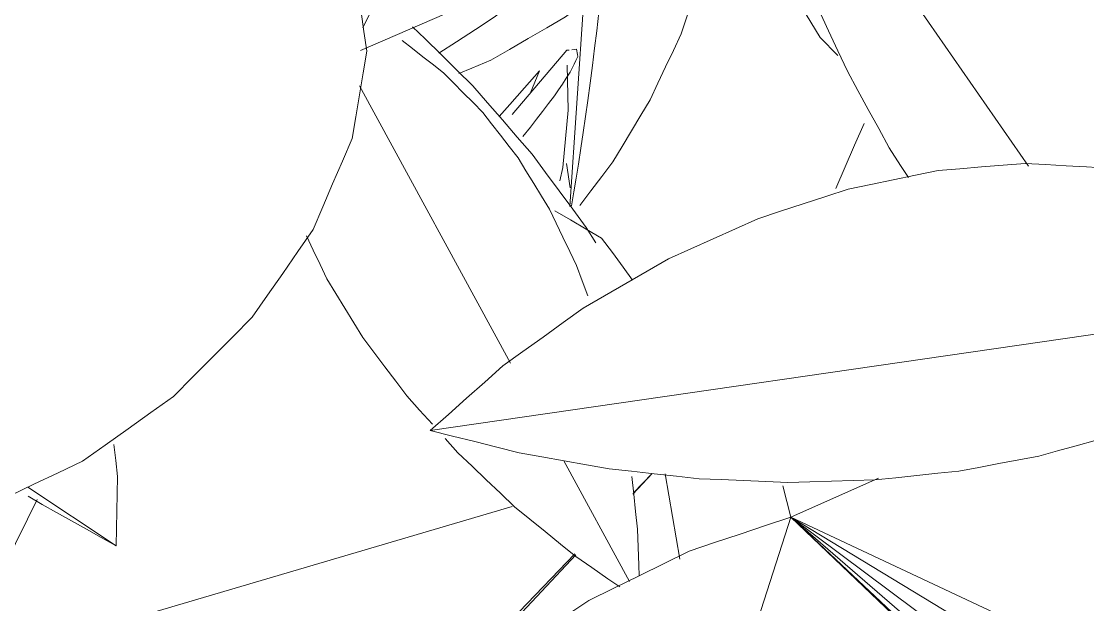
# Model space of a CAD drawing. Header units: metres. Extents: x 13.9 to 26.7, y -0.2 to 3.2.
# Drawn here: x 16.5706 to 16.6286, y 2.1301 to 2.1618 of the extents above; entities that cross this region are included whole.
import ezdxf

# ---------------------------------------------------------------- set-up
doc = ezdxf.new("R2010")
doc.units = ezdxf.units.M
doc.layers.add('Importações nas famílias', color=10, linetype='Continuous', lineweight=5)
doc.layers.add('Vegetação', color=7, linetype='Continuous', lineweight=5)

# ---------------------------------------------------------------- blocks, each defined once
blk = doc.blocks.new('Planta_pergolado_12200 - plantas pergolado_skp_Component_12-V1002-Corte 1')
at = {"layer": 'Importações nas famílias'}
for p, q in [((16.600311, 2.160257), (16.597327, 2.156756)), ((16.600442, 2.160273), (16.600311, 2.160257)), ((16.597907, 2.155567), (16.598333, 2.156082)), ((16.60009, 2.153878), (16.599933, 2.153144))]:
    blk.add_line(p, q, dxfattribs=at)
at = {"layer": 'Importações nas famílias', "flags": 128}
for points in [[(16.600495, 2.159066), (16.600597, 2.15928), (16.600698, 2.159494), (16.600799, 2.159708), (16.6009, 2.159921)], [(16.600838, 2.160321), (16.600706, 2.160305), (16.600574, 2.160289)], [(16.6009, 2.159921), (16.600885, 2.160021), (16.600869, 2.160121), (16.600854, 2.160221), (16.600838, 2.160321)], [(16.600326, 2.159441), (16.600342, 2.158625), (16.600358, 2.15781), (16.600374, 2.156994)], [(16.599633, 2.157777), (16.599849, 2.158099), (16.600064, 2.158421), (16.60028, 2.158744), (16.600495, 2.159066)], [(16.598333, 2.156082), (16.598658, 2.156506), (16.598983, 2.156929), (16.599308, 2.157353), (16.599633, 2.157777)], [(16.600374, 2.156994), (16.600303, 2.156215), (16.600232, 2.155436), (16.600161, 2.154657), (16.60009, 2.153878)]]:
    blk.add_lwpolyline(points, dxfattribs=at)
blk = doc.blocks.new('Planta_pergolado_12200 - plantas pergolado_skp_Component_12-V1003-Corte 1')
at = {"layer": 'Importações nas famílias'}
for p, q in [((16.603624, 2.189645), (16.603609, 2.190428)), ((16.603043, 2.189879), (16.602107, 2.175994)), ((16.601233, 2.163022), (16.600473, 2.151756))]:
    blk.add_line(p, q, dxfattribs=at)
at = {"layer": 'Importações nas famílias', "flags": 128}
for points in [[(16.603606, 2.1861), (16.603611, 2.186986), (16.603615, 2.187873), (16.60362, 2.188759), (16.603624, 2.189645)], [(16.603507, 2.182231), (16.603532, 2.183198), (16.603557, 2.184166), (16.603582, 2.185133), (16.603606, 2.1861)], [(16.603329, 2.178127), (16.603374, 2.179153), (16.603418, 2.180179), (16.603463, 2.181205), (16.603507, 2.182231)], [(16.60869, 2.168758), (16.608469, 2.167793), (16.608248, 2.166827), (16.608027, 2.165862), (16.607806, 2.164896)], [(16.607806, 2.164896), (16.607484, 2.16396), (16.607163, 2.163024), (16.606842, 2.162088), (16.60652, 2.161152)], [(16.601937, 2.161323), (16.602045, 2.162338), (16.602154, 2.163353)], [(16.601459, 2.15752), (16.601579, 2.158471), (16.601698, 2.159422), (16.601817, 2.160373), (16.601937, 2.161323)], [(16.60652, 2.161152), (16.606102, 2.160256), (16.605684, 2.159359), (16.605266, 2.158463), (16.604848, 2.157567)], [(16.600951, 2.154062), (16.601078, 2.154927), (16.601205, 2.155791), (16.601332, 2.156656), (16.601459, 2.15752)], [(16.604848, 2.157567), (16.604339, 2.15672), (16.603829, 2.155873), (16.603319, 2.155027), (16.602809, 2.15418)], [(16.600556, 2.151788), (16.600688, 2.152546), (16.60082, 2.153304), (16.600951, 2.154062)], [(16.602809, 2.15418), (16.602213, 2.153393), (16.601617, 2.152605), (16.60102, 2.151817)]]:
    blk.add_lwpolyline(points, dxfattribs=at)
blk = doc.blocks.new('Planta_pergolado_12200 - plantas pergolado_skp_Component_16-V1006-Corte 1')
for name in ['Planta_pergolado_12200 - plantas pergolado_skp_Component_12-V1003-Corte 1', 'Planta_pergolado_12200 - plantas pergolado_skp_Component_12-V1002-Corte 1']:
    blk.add_blockref(name, (0, 0))
blk = doc.blocks.new('Planta_pergolado_12200 - plantas pergolado_skp_Component_12-V1030-Corte 1')
at = {"layer": 'Importações nas famílias'}
for p, q in [((16.59946, 2.172447), (16.603593, 2.177986)), ((16.614197, 2.177154), (16.613495, 2.176105))]:
    blk.add_line(p, q, dxfattribs=at)
at = {"layer": 'Importações nas famílias', "flags": 128}
for points in [[(16.606946, 2.167786), (16.606021, 2.166889), (16.605096, 2.165993), (16.604171, 2.165096)], [(16.596358, 2.162059), (16.597339, 2.162814), (16.598319, 2.163569), (16.5993, 2.164324), (16.60028, 2.165079)], [(16.604171, 2.165096), (16.603189, 2.164343), (16.602207, 2.163589), (16.601224, 2.162836), (16.600242, 2.162083)], [(16.593346, 2.1601), (16.594306, 2.160725), (16.595332, 2.161392), (16.596358, 2.162059)], [(16.600242, 2.162083), (16.599225, 2.16149), (16.598209, 2.160897), (16.597192, 2.160304), (16.596175, 2.159712)], [(16.596175, 2.159712), (16.595148, 2.159293), (16.594427, 2.159)]]:
    blk.add_lwpolyline(points, dxfattribs=at)
blk = doc.blocks.new('Planta_pergolado_12200 - plantas pergolado_skp_Component_17-V1031-Corte 1')
at = {"layer": 'Importações nas famílias', "flags": 128}
blk.add_lwpolyline([(16.614946, 2.152743), (16.615456, 2.153921), (16.615966, 2.1551), (16.616476, 2.156278)], dxfattribs=at)
blk = doc.blocks.new('Planta_pergolado_12200 - plantas pergolado_skp_Component_16-V1032-Corte 1')
for name in ['Planta_pergolado_12200 - plantas pergolado_skp_Component_17-V1031-Corte 1', 'Planta_pergolado_12200 - plantas pergolado_skp_Component_12-V1030-Corte 1']:
    blk.add_blockref(name, (0, 0))
blk = doc.blocks.new('Planta_pergolado_12200 - plantas pergolado_skp_-V1044-Corte 1')
blk.add_blockref('Planta_pergolado_12200 - plantas pergolado_skp_Component_16-V1032-Corte 1', (0, 0))
blk = doc.blocks.new('Planta_pergolado_12200 - plantas pergolado_skp_-V1045-Corte 1')
for name in ['Planta_pergolado_12200 - plantas pergolado_skp_-V1044-Corte 1', 'Planta_pergolado_12200 - plantas pergolado_skp_Component_16-V1006-Corte 1']:
    blk.add_blockref(name, (0, 0))
blk = doc.blocks.new('Planta_pergolado_12200 - plantas pergolado_skp_Component_12-V1104-Corte 1')
at = {"layer": 'Importações nas famílias'}
for p, q in [((16.598314, 2.157914), (16.598821, 2.159143)), ((16.600286, 2.154095), (16.600497, 2.152776))]:
    blk.add_line(p, q, dxfattribs=at)
at = {"layer": 'Importações nas famílias', "flags": 128}
blk.add_lwpolyline([(16.596634, 2.15665), (16.597205, 2.1573), (16.598013, 2.158222), (16.598821, 2.159143)], dxfattribs=at)
blk = doc.blocks.new('Planta_pergolado_12200 - plantas pergolado_skp_Component_17-V1106-Corte 1')
at = {"layer": 'Importações nas famílias'}
for p, q in [((16.625063, 2.195895), (16.623175, 2.194476)), ((16.623061, 2.192575), (16.622346, 2.192129)), ((16.614085, 2.160959), (16.615052, 2.159972))]:
    blk.add_line(p, q, dxfattribs=at)
at = {"layer": 'Importações nas famílias', "flags": 128}
blk.add_lwpolyline([(16.612809, 2.16308), (16.613332, 2.16221), (16.614085, 2.160959)], dxfattribs=at)
blk = doc.blocks.new('Planta_pergolado_12200 - plantas pergolado_skp_Component_16-V1107-Corte 1')
for name in ['Planta_pergolado_12200 - plantas pergolado_skp_Component_17-V1106-Corte 1', 'Planta_pergolado_12200 - plantas pergolado_skp_Component_12-V1104-Corte 1']:
    blk.add_blockref(name, (0, 0))
blk = doc.blocks.new('Planta_pergolado_12200 - plantas pergolado_skp_-V1128-Corte 1')
blk.add_blockref('Planta_pergolado_12200 - plantas pergolado_skp_Component_16-V1107-Corte 1', (0, 0))
blk = doc.blocks.new('Planta_pergolado_12200 - plantas pergolado_skp_-V1129-Corte 1')
blk.add_blockref('Planta_pergolado_12200 - plantas pergolado_skp_-V1128-Corte 1', (0, 0))
blk = doc.blocks.new('Planta_pergolado_12200 - plantas pergolado_skp_Component_12-V1250-Corte 1')
at = {"layer": 'Importações nas famílias'}
for p, q in [((16.613335, 2.176139), (16.613979, 2.17591)), ((16.625423, 2.153944), (16.611577, 2.173922)), ((16.638521, 2.151613), (16.63877, 2.150571)), ((16.639698, 2.144192), (16.639742, 2.143387)), ((16.637876, 2.135977), (16.634256, 2.1412)), ((16.631739, 2.139242), (16.63105, 2.139777))]:
    blk.add_line(p, q, dxfattribs=at)
at = {"layer": 'Importações nas famílias', "flags": 128}
for points in [[(16.613979, 2.17591), (16.61519, 2.175325), (16.616401, 2.174739), (16.617612, 2.174153), (16.618824, 2.173568)], [(16.618824, 2.173568), (16.619964, 2.172857), (16.621103, 2.172145), (16.622243, 2.171434), (16.623383, 2.170723)], [(16.611721, 2.168126), (16.611339, 2.169311), (16.610958, 2.170496), (16.610577, 2.171681), (16.610315, 2.172496)], [(16.623383, 2.170723), (16.624425, 2.169903), (16.625467, 2.169082), (16.626508, 2.168262), (16.62755, 2.167442)], [(16.613518, 2.163527), (16.613068, 2.164676), (16.612619, 2.165826), (16.61217, 2.166976), (16.611721, 2.168126)], [(16.62755, 2.167442), (16.628469, 2.166532), (16.629388, 2.165622), (16.630307, 2.164712), (16.631227, 2.163802)], [(16.615568, 2.15912), (16.615055, 2.160221), (16.614543, 2.161323), (16.61403, 2.162425), (16.613518, 2.163527)], [(16.631227, 2.163802), (16.632002, 2.162824), (16.632777, 2.161845), (16.633552, 2.160867), (16.634327, 2.159889)], [(16.634327, 2.159889), (16.634939, 2.158865), (16.635552, 2.157841), (16.636165, 2.156817), (16.636777, 2.155794)], [(16.617848, 2.154954), (16.617278, 2.155995), (16.616708, 2.157037), (16.616138, 2.158078), (16.615568, 2.15912)], [(16.636777, 2.155794), (16.637213, 2.154748), (16.637649, 2.153703), (16.638085, 2.152658), (16.638521, 2.151613)], [(16.618888, 2.15333), (16.618469, 2.153985), (16.617848, 2.154954)], [(16.639742, 2.143387), (16.639604, 2.142423), (16.639467, 2.14146), (16.639329, 2.140497), (16.639191, 2.139534)], [(16.639191, 2.139534), (16.638862, 2.138645), (16.638533, 2.137756), (16.638205, 2.136866), (16.637876, 2.135977)], [(16.6348, 2.137368), (16.634035, 2.137837), (16.63327, 2.138305), (16.632504, 2.138774), (16.631739, 2.139242)], [(16.637876, 2.135977), (16.637107, 2.136325), (16.636338, 2.136673), (16.635569, 2.137021), (16.6348, 2.137368)]]:
    blk.add_lwpolyline(points, dxfattribs=at)
blk = doc.blocks.new('Planta_pergolado_12200 - plantas pergolado_skp_Component_16-V1255-Corte 1')
blk.add_blockref('Planta_pergolado_12200 - plantas pergolado_skp_Component_12-V1250-Corte 1', (0, 0))
blk = doc.blocks.new('Planta_pergolado_12200 - plantas pergolado_skp_-V1262-Corte 1')
blk.add_blockref('Planta_pergolado_12200 - plantas pergolado_skp_Component_16-V1255-Corte 1', (0, 0))
blk = doc.blocks.new('Planta_pergolado_12200 - plantas pergolado_skp_-V1263-Corte 1')
blk.add_blockref('Planta_pergolado_12200 - plantas pergolado_skp_-V1262-Corte 1', (0, 0))
blk = doc.blocks.new('Planta_pergolado_12200 - plantas pergolado_skp_-3067454-Corte 1')
for name in ['Planta_pergolado_12200 - plantas pergolado_skp_-V1045-Corte 1', 'Planta_pergolado_12200 - plantas pergolado_skp_-V1263-Corte 1', 'Planta_pergolado_12200 - plantas pergolado_skp_-V1129-Corte 1']:
    blk.add_blockref(name, (0, 0))
blk = doc.blocks.new('Planta_pergolado_12200 - plantas pergolado_skp_Component_12-V1469-Corte 1')
at = {"layer": 'Importações nas famílias'}
for p, q in [((16.620713, 2.174014), (16.619037, 2.173285)), ((16.61124, 2.16989), (16.60476, 2.167068)), ((16.604081, 2.166773), (16.589076, 2.160239))]:
    blk.add_line(p, q, dxfattribs=at)
at = {"layer": 'Importações nas famílias', "flags": 128}
for points in [[(16.617337, 2.174911), (16.616496, 2.175038), (16.615654, 2.175165)], [(16.620713, 2.174014), (16.619869, 2.174239), (16.619025, 2.174463), (16.618181, 2.174687), (16.617337, 2.174911)], [(16.603493, 2.174283), (16.602821, 2.174042), (16.602081, 2.173776), (16.60134, 2.173511)], [(16.60134, 2.173511), (16.600647, 2.173152), (16.599954, 2.172793), (16.59926, 2.172435), (16.598567, 2.172076)], [(16.598567, 2.172076), (16.597928, 2.171628), (16.597289, 2.171179), (16.59665, 2.170731), (16.596012, 2.170283)], [(16.596012, 2.170283), (16.595434, 2.16975), (16.594857, 2.169217), (16.59428, 2.168685), (16.593703, 2.168152)], [(16.593703, 2.168152), (16.593194, 2.167541), (16.592685, 2.16693), (16.592175, 2.166319), (16.591666, 2.165707)], [(16.591666, 2.165707), (16.591231, 2.165024), (16.590796, 2.164341), (16.59036, 2.163659), (16.589925, 2.162976)], [(16.589925, 2.162976), (16.589568, 2.162229), (16.589211, 2.161481)]]:
    blk.add_lwpolyline(points, dxfattribs=at)
blk = doc.blocks.new('Planta_pergolado_12200 - plantas pergolado_skp_Component_12-V1471-Corte 1')
at = {"layer": 'Importações nas famílias'}
blk.add_line((16.570983, 2.136471), (16.575794, 2.133279), dxfattribs=at)
at = {"layer": 'Importações nas famílias', "flags": 128}
for points in [[(16.575861, 2.13705), (16.575767, 2.137926), (16.575672, 2.138802)], [(16.575794, 2.133279), (16.575811, 2.134222), (16.575827, 2.135165), (16.575844, 2.136108), (16.575861, 2.13705)], [(16.571001, 2.13598), (16.571773, 2.135538), (16.572545, 2.135097)], [(16.572545, 2.135097), (16.573357, 2.134642), (16.574169, 2.134188), (16.574982, 2.133733), (16.575794, 2.133279)]]:
    blk.add_lwpolyline(points, dxfattribs=at)
blk = doc.blocks.new('Planta_pergolado_12200 - plantas pergolado_skp_Component_12-V1472-Corte 1')
at = {"layer": 'Importações nas famílias'}
for p, q in [((16.597247, 2.143231), (16.589035, 2.158331)), ((16.593686, 2.139123), (16.59438, 2.138349)), ((16.603712, 2.131341), (16.600137, 2.137915))]:
    blk.add_line(p, q, dxfattribs=at)
at = {"layer": 'Importações nas famílias', "flags": 128}
for points in [[(16.593622, 2.15902), (16.593053, 2.159464), (16.592483, 2.159909), (16.591914, 2.160353), (16.591345, 2.160798)], [(16.595732, 2.156879), (16.595205, 2.157414), (16.594677, 2.157949), (16.59415, 2.158484), (16.593622, 2.15902)], [(16.597652, 2.154401), (16.597172, 2.15502), (16.596692, 2.15564), (16.596212, 2.15626), (16.595732, 2.156879)], [(16.599361, 2.151611), (16.598934, 2.152309), (16.598506, 2.153006), (16.598079, 2.153703), (16.597652, 2.154401)], [(16.600838, 2.148542), (16.600469, 2.149309), (16.600099, 2.150077), (16.59973, 2.150844), (16.599361, 2.151611)], [(16.586146, 2.150162), (16.586515, 2.149381), (16.586884, 2.148599), (16.587254, 2.147817)], [(16.601453, 2.146885), (16.601146, 2.147713), (16.600838, 2.148542)], [(16.587254, 2.147817), (16.587743, 2.147019), (16.588233, 2.146221), (16.588723, 2.145424), (16.589212, 2.144626)], [(16.589212, 2.144626), (16.589811, 2.14383), (16.590409, 2.143035), (16.591008, 2.14224), (16.591606, 2.141445)], [(16.591606, 2.141445), (16.5923, 2.140671), (16.592993, 2.139897)], [(16.59438, 2.138349), (16.595152, 2.137615), (16.595923, 2.13688), (16.596695, 2.136146), (16.597467, 2.135411)], [(16.604155, 2.134188), (16.60405, 2.135143), (16.603945, 2.136099), (16.603841, 2.137054)], [(16.597467, 2.135411), (16.5983, 2.134734), (16.599132, 2.134056), (16.599964, 2.133378), (16.600797, 2.1327)], [(16.604242, 2.131645), (16.604222, 2.132234), (16.604188, 2.133211), (16.604155, 2.134188)], [(16.600797, 2.1327), (16.60167, 2.132095), (16.602543, 2.13149), (16.603191, 2.131041)]]:
    blk.add_lwpolyline(points, dxfattribs=at)
blk = doc.blocks.new('Planta_pergolado_12200 - plantas pergolado_skp_Component_16-V1474-Corte 1')
for name in ['Planta_pergolado_12200 - plantas pergolado_skp_Component_12-V1469-Corte 1', 'Planta_pergolado_12200 - plantas pergolado_skp_Component_12-V1472-Corte 1', 'Planta_pergolado_12200 - plantas pergolado_skp_Component_12-V1471-Corte 1']:
    blk.add_blockref(name, (0, 0))
blk = doc.blocks.new('Planta_pergolado_12200 - plantas pergolado_skp_-3067456-Corte 1')
blk.add_blockref('Planta_pergolado_12200 - plantas pergolado_skp_Component_16-V1474-Corte 1', (0, 0))
blk = doc.blocks.new('Planta_pergolado_12200 - plantas pergolado_skp_-3067465-Corte 1')
blk.add_blockref('Planta_pergolado_12200 - plantas pergolado_skp_-3067456-Corte 1', (0, 0))
blk = doc.blocks.new('Planta_pergolado_12200 - plantas pergolado_skp_Component_17-V2145-Corte 1')
at = {"layer": 'Importações nas famílias'}
for p, q in [((16.612495, 2.134846), (16.617271, 2.136973)), ((16.612495, 2.134846), (16.606841, 2.117341)), ((16.631328, 2.126006), (16.612495, 2.134846)), ((16.629327, 2.124632), (16.612495, 2.134846)), ((16.627425, 2.123694), (16.612495, 2.134846)), ((16.629332, 2.12027), (16.612495, 2.134846)), ((16.62951, 2.118853), (16.612495, 2.134846)), ((16.630164, 2.117981), (16.612495, 2.134846))]:
    blk.add_line(p, q, dxfattribs=at)
at = {"layer": 'Importações nas famílias', "flags": 128}
for points in [[(16.612495, 2.134846), (16.612273, 2.135693), (16.612052, 2.13654)], [(16.606969, 2.132991), (16.60835, 2.133455), (16.609732, 2.133918), (16.611113, 2.134382), (16.612495, 2.134846)], [(16.601509, 2.130299), (16.602874, 2.130972), (16.604239, 2.131645), (16.605604, 2.132318), (16.606969, 2.132991)], [(16.596486, 2.126954), (16.597742, 2.12779), (16.598997, 2.128626), (16.600253, 2.129463), (16.601509, 2.130299)]]:
    blk.add_lwpolyline(points, dxfattribs=at)
blk = doc.blocks.new('Planta_pergolado_12200 - plantas pergolado_skp_Component_16-V2146-Corte 1')
blk.add_blockref('Planta_pergolado_12200 - plantas pergolado_skp_Component_17-V2145-Corte 1', (0, 0))
blk = doc.blocks.new('Planta_pergolado_12200 - plantas pergolado_skp_-V2184-Corte 1')
blk.add_blockref('Planta_pergolado_12200 - plantas pergolado_skp_Component_16-V2146-Corte 1', (0, 0))
blk = doc.blocks.new('Planta_pergolado_12200 - plantas pergolado_skp_-3067412-Corte 1')
blk.add_blockref('Planta_pergolado_12200 - plantas pergolado_skp_-V2184-Corte 1', (0, 0))
blk = doc.blocks.new('Planta_pergolado_12200 - plantas pergolado_skp_Component_12-V2270-Corte 1')
at = {"layer": 'Importações nas famílias'}
blk.add_line((16.601368, 2.150611), (16.601884, 2.149785), dxfattribs=at)
at = {"layer": 'Importações nas famílias', "flags": 128}
for points in [[(16.59192, 2.161542), (16.592597, 2.160877), (16.593463, 2.160027), (16.594329, 2.159176), (16.595194, 2.158326)], [(16.595194, 2.158326), (16.596, 2.157396), (16.596806, 2.156467), (16.597612, 2.155537), (16.598418, 2.154607)], [(16.598418, 2.154607), (16.599156, 2.153608), (16.599893, 2.152609), (16.60063, 2.15161), (16.601368, 2.150611)]]:
    blk.add_lwpolyline(points, dxfattribs=at)
blk = doc.blocks.new('Planta_pergolado_12200 - plantas pergolado_skp_Component_17-V2271-Corte 1')
at = {"layer": 'Importações nas famílias'}
for p, q in [((16.603902, 2.136099), (16.604956, 2.137221)), ((16.604944, 2.137222), (16.603927, 2.136165)), ((16.60565, 2.137202), (16.606451, 2.13256)), ((16.571556, 2.127827), (16.597327, 2.135422)), ((16.600738, 2.132848), (16.592563, 2.124344)), ((16.592786, 2.124265), (16.600803, 2.132799))]:
    blk.add_line(p, q, dxfattribs=at)
at = {"layer": 'Importações nas famílias', "flags": 128}
for points in [[(16.602199, 2.150037), (16.601353, 2.150528), (16.600507, 2.15102), (16.599661, 2.151511)], [(16.603886, 2.147753), (16.60337, 2.148452), (16.602784, 2.149245), (16.602199, 2.150037)], [(16.571496, 2.1358), (16.570968, 2.134726), (16.570322, 2.133412), (16.569676, 2.132098)]]:
    blk.add_lwpolyline(points, dxfattribs=at)
blk = doc.blocks.new('Planta_pergolado_12200 - plantas pergolado_skp_Component_16-V2272-Corte 1')
for name in ['Planta_pergolado_12200 - plantas pergolado_skp_Component_12-V2270-Corte 1', 'Planta_pergolado_12200 - plantas pergolado_skp_Component_17-V2271-Corte 1']:
    blk.add_blockref(name, (0, 0))
blk = doc.blocks.new('Planta_pergolado_12200 - plantas pergolado_skp_-V2293-Corte 1')
blk.add_blockref('Planta_pergolado_12200 - plantas pergolado_skp_Component_16-V2272-Corte 1', (0, 0))
blk = doc.blocks.new('Planta_pergolado_12200 - plantas pergolado_skp_-3067414-Corte 1')
blk.add_blockref('Planta_pergolado_12200 - plantas pergolado_skp_-V2293-Corte 1', (0, 0))
blk = doc.blocks.new('Planta_pergolado_12200 - plantas pergolado_skp_Component_12-V1766-Corte 1')
at = {"layer": 'Importações nas famílias'}
blk.add_line((16.607018, 2.230387), (16.556613, 2.225751), dxfattribs=at)
at = {"layer": 'Importações nas famílias', "flags": 128}
for points in [[(16.580014, 2.237695), (16.581247, 2.237883), (16.58248, 2.238072), (16.583713, 2.23826), (16.584945, 2.238449)], [(16.584945, 2.238449), (16.586132, 2.238483), (16.587318, 2.238517), (16.588504, 2.238551), (16.58969, 2.238585)], [(16.58969, 2.238585), (16.590802, 2.238464), (16.591914, 2.238342), (16.593026, 2.238221), (16.594138, 2.2381)], [(16.594138, 2.2381), (16.595149, 2.237826), (16.59616, 2.237552), (16.597172, 2.237279), (16.598183, 2.237005)], [(16.575012, 2.236341), (16.576263, 2.236679), (16.577513, 2.237018), (16.578764, 2.237356), (16.580014, 2.237695)], [(16.598183, 2.237005), (16.59907, 2.236585), (16.599957, 2.236166), (16.600844, 2.235746), (16.601731, 2.235326)], [(16.570057, 2.234418), (16.571296, 2.234899), (16.572535, 2.235379), (16.573774, 2.23586), (16.575012, 2.236341)], [(16.601731, 2.235326), (16.602473, 2.23477), (16.603215, 2.234214), (16.603957, 2.233659), (16.6047, 2.233103)], [(16.565265, 2.231972), (16.566463, 2.232584), (16.567661, 2.233195), (16.568859, 2.233807), (16.570057, 2.234418)], [(16.6047, 2.233103), (16.605279, 2.232424), (16.605859, 2.231745), (16.606438, 2.231066), (16.607018, 2.230387)], [(16.560748, 2.229061), (16.561878, 2.229788), (16.563007, 2.230516), (16.564136, 2.231244), (16.565265, 2.231972)], [(16.607018, 2.230387), (16.606332, 2.229851), (16.605646, 2.229316), (16.60496, 2.22878), (16.604274, 2.228244)], [(16.556613, 2.225751), (16.557647, 2.226578), (16.558681, 2.227406), (16.559715, 2.228233), (16.560748, 2.229061)], [(16.604274, 2.228244), (16.603486, 2.227778), (16.602698, 2.227312), (16.60191, 2.226845), (16.601123, 2.226379)], [(16.601123, 2.226379), (16.600242, 2.225987), (16.599361, 2.225595), (16.59848, 2.225203), (16.5976, 2.224811)], [(16.561384, 2.2243), (16.560191, 2.224663), (16.558999, 2.225026), (16.557806, 2.225388), (16.556613, 2.225751)], [(16.5976, 2.224811), (16.596636, 2.224497), (16.595672, 2.224184), (16.594708, 2.223871), (16.593745, 2.223558)], [(16.566225, 2.223169), (16.565014, 2.223452), (16.563804, 2.223735), (16.562594, 2.224017), (16.561384, 2.2243)], [(16.571081, 2.222372), (16.569867, 2.222571), (16.568653, 2.222771), (16.567439, 2.22297), (16.566225, 2.223169)], [(16.593745, 2.223558), (16.592708, 2.223326), (16.591672, 2.223095), (16.590636, 2.222864), (16.5896, 2.222633)], [(16.5896, 2.222633), (16.588502, 2.222487), (16.587405, 2.22234), (16.586308, 2.222194), (16.585211, 2.222048)], [(16.5759, 2.221916), (16.574696, 2.22203), (16.573491, 2.222144), (16.572286, 2.222258), (16.571081, 2.222372)], [(16.580628, 2.221808), (16.579446, 2.221835), (16.578264, 2.221862), (16.577082, 2.221889), (16.5759, 2.221916)], [(16.585211, 2.222048), (16.584065, 2.221988), (16.582919, 2.221928), (16.581773, 2.221868), (16.580628, 2.221808)]]:
    blk.add_lwpolyline(points, dxfattribs=at)
blk = doc.blocks.new('Planta_pergolado_12200 - plantas pergolado_skp_Component_17-V2364-Corte 1')
at = {"layer": 'Importações nas famílias', "flags": 128}
for points in [[(16.58942, 2.160215), (16.58927, 2.161279), (16.58912, 2.162343), (16.58897, 2.163408), (16.588821, 2.164472)], [(16.58863, 2.155452), (16.588828, 2.156643), (16.589025, 2.157833), (16.589222, 2.159024), (16.58942, 2.160215)], [(16.586506, 2.150509), (16.587037, 2.151745), (16.587568, 2.152981), (16.588099, 2.154216), (16.58863, 2.155452)], [(16.583192, 2.145722), (16.584021, 2.146919), (16.584849, 2.148115), (16.585678, 2.149312), (16.586506, 2.150509)], [(16.578914, 2.141417), (16.579983, 2.142493), (16.581053, 2.14357), (16.582123, 2.144646), (16.583192, 2.145722)], [(16.573963, 2.137888), (16.575201, 2.13877), (16.576439, 2.139653), (16.577676, 2.140535), (16.578914, 2.141417)], [(16.568678, 2.135375), (16.569999, 2.136004), (16.57132, 2.136632), (16.572642, 2.13726), (16.573963, 2.137888)]]:
    blk.add_lwpolyline(points, dxfattribs=at)
blk = doc.blocks.new('Planta_pergolado_12200 - plantas pergolado_skp_Component_16-V2365-Corte 1')
blk.add_blockref('Planta_pergolado_12200 - plantas pergolado_skp_Component_17-V2364-Corte 1', (0, 0))
at = {"rotation": 2.999999999999923}
blk.add_blockref('Planta_pergolado_12200 - plantas pergolado_skp_Component_12-V1766-Corte 1', (0.17544, -0.949655), dxfattribs=at)
blk = doc.blocks.new('Planta_pergolado_12200 - plantas pergolado_skp_-3067415-Corte 1')
blk.add_blockref('Planta_pergolado_12200 - plantas pergolado_skp_Component_16-V2365-Corte 1', (0, 0))
blk = doc.blocks.new('Planta_pergolado_12200 - plantas pergolado_skp_-3067416-Corte 1')
blk.add_blockref('Planta_pergolado_12200 - plantas pergolado_skp_-3067415-Corte 1', (0, 0))
blk = doc.blocks.new('Planta_pergolado_12200 - plantas pergolado_skp_-3067421-Corte 1')
for name in ['Planta_pergolado_12200 - plantas pergolado_skp_-3067414-Corte 1', 'Planta_pergolado_12200 - plantas pergolado_skp_-3067412-Corte 1', 'Planta_pergolado_12200 - plantas pergolado_skp_-3067416-Corte 1']:
    blk.add_blockref(name, (0, 0))
blk = doc.blocks.new('Planta_pergolado_12200 - Planta_pergolado_12200-3067476-Corte 1')
for name in ['Planta_pergolado_12200 - plantas pergolado_skp_-3067465-Corte 1', 'Planta_pergolado_12200 - plantas pergolado_skp_-3067421-Corte 1', 'Planta_pergolado_12200 - plantas pergolado_skp_-3067454-Corte 1']:
    blk.add_blockref(name, (0, 0))

msp = doc.modelspace()

# ---------------------------------------------------------------- block references
at = {"layer": 'Vegetação', "color": 10}
msp.add_blockref('Planta_pergolado_12200 - Planta_pergolado_12200-3067476-Corte 1', (0, 0), dxfattribs=at)

doc.saveas('drawing.dxf')
